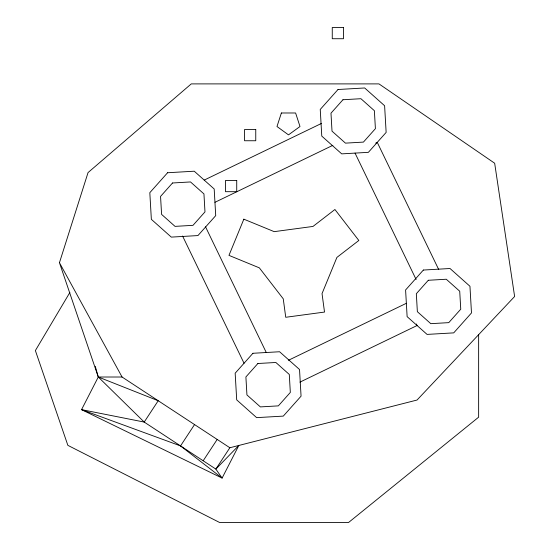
<?xml version="1.0" encoding="UTF-8"?>
<svg xmlns="http://www.w3.org/2000/svg" width="550" height="550" viewBox="0 0 550 550"><rect width="100%" height="100%" fill="white"/><g stroke="black" fill="none" stroke-linecap="round" stroke-linejoin="round"><path stroke-width="0.82" d="M59.448 262.701L88.048 172.583L191.262 83.896L378.971 83.896L494.663 163.233L514.621 296.491L417.038 400.036L229.852 447.748L215.847 469.088L222.097 478.087L238.831 445.459L215.847 469.088L144.21 422.07L98.285 377.011L59.448 262.701L122.066 377.011L229.852 447.748M69.877 292.462L35.379 350.57L67.863 445.349L219.629 522.5L348.562 522.5L478.638 417.175L478.638 334.668M95.26 366.314L98.285 377.011L81.551 409.64L180.538 445.913L194.542 424.572M203.184 460.776L217.188 439.436M204.215 180.091L321.351 123.496M214.947 202.311L332.86 145.331M375.726 143.11L377.259 142.368L438.701 269.528M288.447 360.277L406.361 303.304M299.956 382.119L417.092 325.518L416.35 323.984M122.066 377.011L98.285 377.011L158.214 400.737L144.21 422.07L81.551 409.64L222.097 478.087L180.538 445.913M355.046 153.106L416.116 279.489M205.521 226.799L266.262 352.509M182.572 236.012L244.049 363.241M281.38 112.984L276.987 126.514L288.496 134.867L299.998 126.514L295.604 112.984L281.38 112.984M243.836 219.175L228.965 255.372L259.339 267.85L283.25 298.822L285.739 317.281L324.514 312.063L322.032 293.604L336.903 257.407L358.834 240.481L334.923 209.502L312.991 226.435L274.209 231.653L243.836 219.175M167.585 172.741L149.82 192.679L151.353 219.34L171.291 237.105L197.945 235.572L215.717 215.634L214.184 188.98L194.246 171.208L167.585 172.741M172.535 182.978L160.552 196.419L161.59 214.39L175.031 226.373L193.002 225.335L204.978 211.894L203.947 193.923L190.506 181.947L172.535 182.978M338.016 89.506L320.244 109.443L321.778 136.104L341.715 153.869L368.376 152.336L386.141 132.406L384.608 105.744L364.678 87.972L338.016 89.506M342.959 99.743L330.983 113.183L332.014 131.154L345.455 143.137L363.426 142.099L375.409 128.659L374.371 110.688L360.931 98.711L342.959 99.743M252.931 353.279L235.166 373.209L236.699 399.871L256.637 417.636L283.291 416.109L301.063 396.172L299.53 369.511L279.593 351.746L252.931 353.279M257.881 363.509L245.898 376.949L246.936 394.928L260.377 406.904L278.348 405.873L290.324 392.432L289.293 374.454L275.853 362.478L257.881 363.509M423.362 270.043L405.591 289.974L407.124 316.635L427.061 334.407L453.723 332.874L471.487 312.936L469.954 286.275L450.017 268.51L423.362 270.043M428.306 280.273L416.329 293.714L417.361 311.692L430.801 323.668L448.772 322.637L460.756 309.196L459.717 291.218L446.277 279.242L428.306 280.273M343.489 27.5L332.262 27.5L332.262 38.727L343.489 38.727L343.489 27.5M255.757 129.518L244.537 129.518L244.537 140.745L255.757 140.745L255.757 129.518M236.727 180.462L225.5 180.462L225.5 191.689L236.727 191.689L236.727 180.462"/></g></svg>
